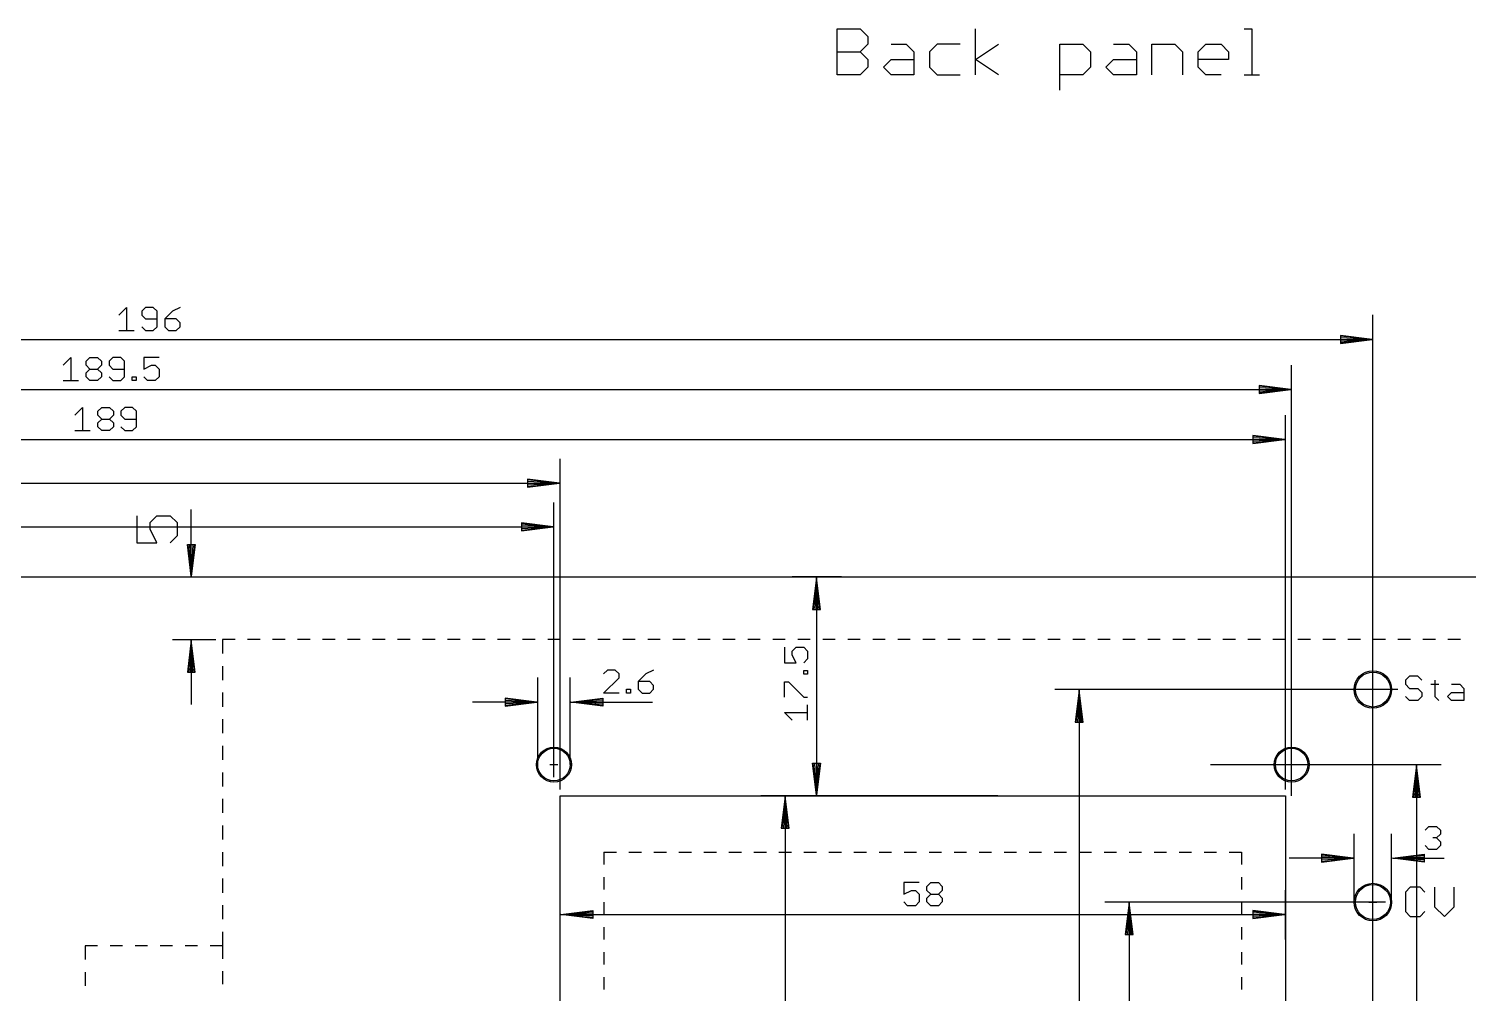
# Model space of a CAD drawing. Extents: x -29 to 390, y -517 to 219.
# Drawn here: x 88.5 to 203.6, y -403.3 to -326.2 of the extents above; entities that cross this region are included whole.
import ezdxf

# ---------------------------------------------------------------- set-up
doc = ezdxf.new("R2010")
doc.units = 0
for name, color, linetype in [('100', 175, 'CONTINUOUS'), ('109', 82, 'CONTINUOUS'), ('20', 4, 'CONTINUOUS'), ('29', 2, 'CONTINUOUS'), ('30', 253, 'CONTINUOUS'), ('47', 2, 'CONTINUOUS')]:
    doc.layers.add(name, color=color, linetype=linetype)

msp = doc.modelspace()

# ---------------------------------------------------------------- linework, layer by layer
at = {"layer": '100'}
for p, q in [((198.9405, -377.9282), (198.6143, -378.2545)), ((198.6143, -378.2545), (198.6143, -378.5807)), ((198.6143, -378.5807), (198.9405, -378.907)), ((199.593, -377.9282), (198.9405, -377.9282)), ((199.9193, -378.2545), (199.593, -377.9282)), ((200.6257, -378.5807), (201.2782, -378.5807)), ((200.9519, -378.2545), (200.9519, -379.5595)), ((202.2928, -378.5807), (202.9453, -378.5807)), ((202.9453, -378.5807), (203.2716, -378.907)), ((198.9405, -379.8857), (198.6143, -379.5595)), ((198.9405, -378.907), (199.593, -378.907)), ((199.593, -379.8857), (198.9405, -379.8857)), ((199.593, -378.907), (199.9193, -379.2332)), ((199.9193, -379.5595), (199.593, -379.8857)), ((199.9193, -379.2332), (199.9193, -379.5595)), ((200.9519, -379.5595), (201.2782, -379.8857)), ((201.9666, -379.5595), (202.2928, -379.2332)), ((202.2928, -379.8857), (201.9666, -379.5595)), ((202.2928, -379.2332), (203.2716, -379.2332)), ((203.2716, -379.8857), (202.2928, -379.8857)), ((203.2716, -378.907), (203.2716, -379.8857)), ((198.9914, -394.8096), (198.6016, -395.1994)), ((199.771, -394.8096), (198.9914, -394.8096)), ((200.1608, -395.1994), (199.771, -394.8096)), ((200.9404, -394.8096), (200.9404, -396.3688)), ((202.4996, -396.3688), (202.4996, -394.8096)), ((198.6016, -395.1994), (198.6016, -396.7586)), ((198.6016, -396.7586), (198.9914, -397.1484)), ((198.9914, -397.1484), (199.771, -397.1484)), ((199.771, -397.1484), (200.1608, -396.7586)), ((200.9404, -396.3688), (201.72, -397.1484)), ((201.72, -397.1484), (202.4996, -396.3688))]:
    msp.add_line(p, q, dxfattribs=at)
at = {"layer": '109'}
for p, q in [((101.5, -369.935), (101.5, -364.6151)), ((97.1319, -365.1114), (97.1319, -367.2603)), ((98.2064, -365.6486), (98.7436, -365.1114)), ((98.2064, -366.1859), (98.2064, -365.6486)), ((98.7436, -365.1114), (99.8181, -365.1114)), ((99.8181, -365.1114), (100.3553, -365.6486)), ((100.3553, -365.6486), (100.3553, -366.7231)), ((98.7436, -367.2603), (98.2064, -366.1859)), ((100.3553, -366.7231), (99.8181, -367.2603)), ((97.1319, -367.2603), (98.7436, -367.2603)), ((101.5, -369.935), (101.1808, -367.4)), ((101.1808, -367.4), (101.8192, -367.4)), ((101.5, -369.935), (101.24, -367.4)), ((101.5, -369.935), (101.37, -367.4)), ((101.8192, -367.4), (101.5, -369.935)), ((101.63, -367.4), (101.5, -369.935)), ((101.76, -367.4), (101.5, -369.935)), ((100.5, -370), (103.45, -370)), ((100, -375), (103.45, -375)), ((101.5, -375.065), (101.1808, -377.6)), ((101.5, -375.065), (101.24, -377.6)), ((101.5, -375.065), (101.37, -377.6)), ((101.5, -375.065), (101.5, -380.2)), ((101.8192, -377.6), (101.5, -375.065)), ((101.63, -377.6), (101.5, -375.065)), ((101.76, -377.6), (101.5, -375.065)), ((105, -375), (104, -375)), ((104, -375), (104, -376.125)), ((107, -375), (106, -375)), ((109, -375), (108, -375)), ((111, -375), (110, -375)), ((113, -375), (112, -375)), ((115, -375), (114, -375)), ((117, -375), (116, -375)), ((119, -375), (118, -375)), ((121, -375), (120, -375)), ((123, -375), (122, -375)), ((125, -375), (124, -375)), ((127, -375), (126, -375)), ((129, -375), (128, -375)), ((131, -375), (130, -375)), ((133, -375), (132, -375)), ((135, -375), (134, -375)), ((137, -375), (136, -375)), ((139, -375), (138, -375)), ((141, -375), (140, -375)), ((143, -375), (142, -375)), ((145, -375), (144, -375)), ((147, -375), (146, -375)), ((149, -375), (148, -375)), ((151, -375), (150, -375)), ((153, -375), (152, -375)), ((155, -375), (154, -375)), ((157, -375), (156, -375)), ((159, -375), (158, -375)), ((161, -375), (160, -375)), ((163, -375), (162, -375)), ((165, -375), (164, -375)), ((167, -375), (166, -375)), ((169, -375), (168, -375)), ((171, -375), (170, -375)), ((173, -375), (172, -375)), ((175, -375), (174, -375)), ((177, -375), (176, -375)), ((179, -375), (178, -375)), ((181, -375), (180, -375)), ((183, -375), (182, -375)), ((185, -375), (184, -375)), ((187, -375), (186, -375)), ((189, -375), (188, -375)), ((191, -375), (190, -375)), ((193, -375), (192, -375)), ((195, -375), (194, -375)), ((197, -375), (196, -375)), ((199, -375), (198, -375)), ((201, -375), (200, -375)), ((203, -375), (202, -375)), ((101.1808, -377.6), (101.8192, -377.6)), ((104, -377.125), (104, -378.25)), ((104, -379.25), (104, -380.375)), ((104, -381.375), (104, -382.5)), ((104, -383.5), (104, -384.625)), ((104, -385.625), (104, -386.75)), ((104, -387.75), (104, -388.875)), ((104, -389.875), (104, -391)), ((104, -392), (104, -393.125)), ((104, -394.125), (104, -395.25)), ((104, -396.25), (104, -397.375)), ((104, -398.375), (104, -399.5)), ((94, -399.5), (93, -399.5)), ((93, -399.5), (93, -400.6)), ((96, -399.5), (95, -399.5)), ((98, -399.5), (97, -399.5)), ((100, -399.5), (99, -399.5)), ((102, -399.5), (101, -399.5)), ((104, -399.5), (103, -399.5)), ((104, -399.5), (104, -400.537)), ((93, -401.6), (93, -402.7)), ((104, -401.537), (104, -402.5741))]:
    msp.add_line(p, q, dxfattribs=at)
at = {"layer": '20'}
for p, q in [((0, -370), (320, -370)), ((131, -468), (131, -387.5)), ((131, -387.5), (189, -387.5)), ((189, -387.5), (189, -468)), ((134.5, -392), (135.5, -392)), ((134.5, -392), (134.5, -393)), ((136.5, -392), (137.5, -392)), ((138.5, -392), (139.5, -392)), ((140.5, -392), (141.5, -392)), ((142.5, -392), (143.5, -392)), ((144.5, -392), (145.5, -392)), ((146.5, -392), (147.5, -392)), ((148.5, -392), (149.5, -392)), ((150.5, -392), (151.5, -392)), ((152.5, -392), (153.5, -392)), ((154.5, -392), (155.5, -392)), ((156.5, -392), (157.5, -392)), ((158.5, -392), (159.5, -392)), ((160.5, -392), (161.5, -392)), ((162.5, -392), (163.5, -392)), ((164.5, -392), (165.5, -392)), ((166.5, -392), (167.5, -392)), ((168.5, -392), (169.5, -392)), ((170.5, -392), (171.5, -392)), ((172.5, -392), (173.5, -392)), ((174.5, -392), (175.5, -392)), ((176.5, -392), (177.5, -392)), ((178.5, -392), (179.5, -392)), ((180.5, -392), (181.5, -392)), ((182.5, -392), (183.5, -392)), ((184.5, -392), (185.5, -392)), ((185.5, -392), (185.5, -393)), ((134.5, -394), (134.5, -395)), ((185.5, -394), (185.5, -395)), ((134.5, -396), (134.5, -397)), ((185.5, -396), (185.5, -397)), ((134.5, -398), (134.5, -399)), ((185.5, -398), (185.5, -399)), ((134.5, -400), (134.5, -401)), ((185.5, -400), (185.5, -401)), ((134.5, -402), (134.5, -403)), ((185.5, -402), (185.5, -403))]:
    msp.add_line(p, q, dxfattribs=at)
for centre, radius in [((196, -379), 1.4), ((130.5, -385), 1.3), ((189.5, -385), 1.3), ((196, -396), 1.4)]:
    msp.add_circle(centre, radius, dxfattribs=at)
at = {"layer": '29'}
for centre, radius in [((196, -379), 1.5016), ((130.5, -385), 1.4016), ((189.5, -385), 1.4016), ((196, -396), 1.5016)]:
    msp.add_circle(centre, radius, dxfattribs=at)
at = {"layer": '30'}
for centre, radius in [((196, -379), 1.5016), ((130.5, -385), 1.4016), ((189.5, -385), 1.4016), ((196, -396), 1.5016)]:
    msp.add_circle(centre, radius, dxfattribs=at)
at = {"layer": '47'}
for p, q in [((153.1651, -329.8349), (153.1651, -326.162)), ((153.1651, -326.162), (155.0016, -326.162)), ((155.0016, -326.162), (155.6137, -326.7741)), ((155.6137, -326.7741), (155.6137, -327.3863)), ((164.2145, -329.8349), (164.2145, -326.162)), ((185.6996, -326.162), (186.3117, -326.162)), ((186.3117, -326.162), (186.3117, -329.8349)), ((153.1651, -327.9984), (155.0016, -327.9984)), ((155.6137, -327.3863), (155.0016, -327.9984)), ((155.0016, -327.9984), (155.6137, -328.6106)), ((157.4604, -327.3863), (158.6847, -327.3863)), ((158.6847, -327.3863), (159.2969, -327.9984)), ((159.2969, -327.9984), (159.2969, -329.8349)), ((161.1436, -327.3863), (160.5314, -327.9984)), ((160.5314, -327.9984), (160.5314, -329.2227)), ((162.98, -327.3863), (161.1436, -327.3863)), ((164.2145, -328.6106), (166.051, -327.3863)), ((170.967, -331.0592), (170.967, -327.3863)), ((170.967, -327.3863), (172.8034, -327.3863)), ((172.8034, -327.3863), (173.4156, -327.9984)), ((173.4156, -327.9984), (173.4156, -329.2227)), ((175.2623, -327.3863), (176.4866, -327.3863)), ((176.4866, -327.3863), (177.0987, -327.9984)), ((177.0987, -327.9984), (177.0987, -329.8349)), ((178.3333, -329.8349), (178.3333, -327.3863)), ((178.3333, -327.3863), (180.1697, -327.3863)), ((180.1697, -327.3863), (180.7819, -327.9984)), ((180.7819, -327.9984), (180.7819, -329.8349)), ((182.0164, -327.9984), (182.6286, -327.3863)), ((182.0164, -329.2227), (182.0164, -327.9984)), ((182.6286, -327.3863), (183.8529, -327.3863)), ((183.8529, -327.3863), (184.465, -327.9984)), ((184.465, -327.9984), (184.465, -328.6106)), ((155.6137, -329.2227), (155.0016, -329.8349)), ((155.6137, -328.6106), (155.6137, -329.2227)), ((156.8482, -329.2227), (157.4604, -328.6106)), ((157.4604, -329.8349), (156.8482, -329.2227)), ((157.4604, -328.6106), (159.2969, -328.6106)), ((160.5314, -329.2227), (161.1436, -329.8349)), ((166.051, -329.8349), (164.2145, -328.6106)), ((173.4156, -329.2227), (172.8034, -329.8349)), ((174.6501, -329.2227), (175.2623, -328.6106)), ((175.2623, -329.8349), (174.6501, -329.2227)), ((175.2623, -328.6106), (177.0987, -328.6106)), ((184.465, -328.6106), (182.0164, -328.6106)), ((182.6286, -329.8349), (182.0164, -329.2227)), ((155.0016, -329.8349), (153.1651, -329.8349)), ((159.2969, -329.8349), (157.4604, -329.8349)), ((161.1436, -329.8349), (162.98, -329.8349)), ((172.8034, -329.8349), (170.967, -329.8349)), ((177.0987, -329.8349), (175.2623, -329.8349)), ((183.8529, -329.8349), (182.6286, -329.8349)), ((185.6996, -329.8349), (186.9239, -329.8349)), ((95.6885, -349.061), (96.3049, -348.4446)), ((96.3049, -348.4446), (96.3049, -350.2938)), ((97.8383, -348.4446), (97.5301, -348.7528)), ((97.5301, -348.7528), (97.5301, -349.061)), ((98.4547, -348.4446), (97.8383, -348.4446)), ((98.7629, -348.7528), (98.4547, -348.4446)), ((98.7629, -349.9856), (98.7629, -348.7528)), ((99.9881, -348.7528), (99.3717, -349.3692)), ((100.6045, -348.4446), (99.9881, -348.7528)), ((97.5301, -349.061), (97.8383, -349.3692)), ((97.8383, -349.3692), (98.7629, -349.3692)), ((99.3717, -349.3692), (99.3717, -349.9856)), ((100.2963, -349.3692), (99.3717, -349.3692)), ((100.6045, -349.6774), (100.2963, -349.3692)), ((100.6045, -349.9856), (100.6045, -349.6774)), ((196, -465), (196, -349.05)), ((0.065, -351), (195.935, -351)), ((95.6885, -350.2938), (96.9213, -350.2938)), ((97.5301, -349.9856), (97.8383, -350.2938)), ((97.8383, -350.2938), (98.4547, -350.2938)), ((98.4547, -350.2938), (98.7629, -349.9856)), ((99.3717, -349.9856), (99.6799, -350.2938)), ((99.6799, -350.2938), (100.2963, -350.2938)), ((100.2963, -350.2938), (100.6045, -349.9856)), ((195.935, -351), (193.4, -350.6808)), ((193.4, -350.6808), (193.4, -351.3192)), ((195.935, -351), (193.4, -350.74)), ((195.935, -351), (193.4, -350.87)), ((193.4, -351.3192), (195.935, -351)), ((193.4, -351.13), (195.935, -351)), ((193.4, -351.26), (195.935, -351)), ((91.2425, -353.061), (91.8589, -352.4446)), ((91.8589, -352.4446), (91.8589, -354.2938)), ((93.084, -352.7528), (93.3922, -352.4446)), ((93.084, -353.061), (93.084, -352.7528)), ((93.3922, -353.3692), (93.084, -353.061)), ((93.084, -353.6774), (93.3922, -353.3692)), ((93.3922, -352.4446), (94.0086, -352.4446)), ((93.3922, -353.3692), (94.0086, -353.3692)), ((94.0086, -352.4446), (94.3168, -352.7528)), ((94.3168, -353.061), (94.0086, -353.3692)), ((94.0086, -353.3692), (94.3168, -353.6774)), ((94.3168, -352.7528), (94.3168, -353.061)), ((95.2338, -352.4446), (94.9256, -352.7528)), ((94.9256, -352.7528), (94.9256, -353.061)), ((94.9256, -353.061), (95.2338, -353.3692)), ((95.8502, -352.4446), (95.2338, -352.4446)), ((95.2338, -353.3692), (96.1584, -353.3692)), ((96.1584, -352.7528), (95.8502, -352.4446)), ((96.1584, -353.9856), (96.1584, -352.7528)), ((98.9207, -352.4446), (97.688, -352.4446)), ((97.688, -352.4446), (97.688, -353.3692)), ((97.688, -353.3692), (98.3044, -353.061)), ((98.3044, -353.061), (98.6125, -353.061)), ((98.6125, -353.061), (98.9207, -353.3692)), ((98.9207, -353.3692), (98.9207, -353.9856)), ((189.5, -387.5), (189.5, -353.05)), ((91.2425, -354.2938), (92.4752, -354.2938)), ((93.084, -353.9856), (93.084, -353.6774)), ((93.3922, -354.2938), (93.084, -353.9856)), ((94.0086, -354.2938), (93.3922, -354.2938)), ((94.3168, -353.9856), (94.0086, -354.2938)), ((94.3168, -353.6774), (94.3168, -353.9856)), ((94.9256, -353.9856), (95.2338, -354.2938)), ((95.2338, -354.2938), (95.8502, -354.2938)), ((95.8502, -354.2938), (96.1584, -353.9856)), ((96.7672, -354.2938), (96.7672, -353.9856)), ((96.7672, -353.9856), (97.0754, -353.9856)), ((97.0754, -354.2938), (96.7672, -354.2938)), ((97.0754, -353.9856), (97.0754, -354.2938)), ((97.9962, -354.2938), (97.688, -353.9856)), ((98.6125, -354.2938), (97.9962, -354.2938)), ((98.9207, -353.9856), (98.6125, -354.2938)), ((0.065, -355), (189.435, -355)), ((189.435, -355), (186.9, -354.6808)), ((186.9, -354.6808), (186.9, -355.3192)), ((189.435, -355), (186.9, -354.74)), ((189.435, -355), (186.9, -354.87)), ((186.9, -355.3192), (189.435, -355)), ((186.9, -355.13), (189.435, -355)), ((186.9, -355.26), (189.435, -355)), ((92.1885, -357.061), (92.8049, -356.4446)), ((92.8049, -356.4446), (92.8049, -358.2938)), ((94.0301, -356.7528), (94.3383, -356.4446)), ((94.0301, -357.061), (94.0301, -356.7528)), ((94.3383, -356.4446), (94.9547, -356.4446)), ((94.9547, -356.4446), (95.2629, -356.7528)), ((95.2629, -356.7528), (95.2629, -357.061)), ((96.1799, -356.4446), (95.8717, -356.7528)), ((95.8717, -356.7528), (95.8717, -357.061)), ((96.7963, -356.4446), (96.1799, -356.4446)), ((97.1045, -356.7528), (96.7963, -356.4446)), ((97.1045, -357.9856), (97.1045, -356.7528)), ((94.3383, -357.3692), (94.0301, -357.061)), ((94.0301, -357.6774), (94.3383, -357.3692)), ((94.0301, -357.9856), (94.0301, -357.6774)), ((94.3383, -358.2938), (94.0301, -357.9856)), ((94.3383, -357.3692), (94.9547, -357.3692)), ((95.2629, -357.061), (94.9547, -357.3692)), ((94.9547, -357.3692), (95.2629, -357.6774)), ((95.2629, -357.9856), (94.9547, -358.2938)), ((95.2629, -357.6774), (95.2629, -357.9856)), ((95.8717, -357.061), (96.1799, -357.3692)), ((95.8717, -357.9856), (96.1799, -358.2938)), ((96.1799, -357.3692), (97.1045, -357.3692)), ((96.7963, -358.2938), (97.1045, -357.9856)), ((189, -387), (189, -357.05)), ((0.065, -359), (188.935, -359)), ((92.1885, -358.2938), (93.4213, -358.2938)), ((94.9547, -358.2938), (94.3383, -358.2938)), ((96.1799, -358.2938), (96.7963, -358.2938)), ((188.935, -359), (186.4, -358.6808)), ((186.4, -358.6808), (186.4, -359.3192)), ((188.935, -359), (186.4, -358.74)), ((188.935, -359), (186.4, -358.87)), ((186.4, -359.3192), (188.935, -359)), ((186.4, -359.13), (188.935, -359)), ((186.4, -359.26), (188.935, -359)), ((131, -387), (131, -360.55)), ((0.065, -362.5), (130.935, -362.5)), ((130.935, -362.5), (128.4, -362.1808)), ((128.4, -362.1808), (128.4, -362.8192)), ((130.935, -362.5), (128.4, -362.24)), ((130.935, -362.5), (128.4, -362.37)), ((128.4, -362.8192), (130.935, -362.5)), ((128.4, -362.63), (130.935, -362.5)), ((128.4, -362.76), (130.935, -362.5)), ((130.5, -386), (130.5, -364.05)), ((0.065, -366), (130.435, -366)), ((130.435, -366), (127.9, -365.6808)), ((127.9, -365.6808), (127.9, -366.3192)), ((130.435, -366), (127.9, -365.74)), ((130.435, -366), (127.9, -365.87)), ((127.9, -366.3192), (130.435, -366)), ((127.9, -366.13), (130.435, -366)), ((127.9, -366.26), (130.435, -366)), ((153.5, -370), (149.55, -370)), ((151.5, -370.065), (151.1808, -372.6)), ((151.5, -370.065), (151.24, -372.6)), ((151.5, -370.065), (151.37, -372.6)), ((151.5, -370.065), (151.5, -387.435)), ((151.8192, -372.6), (151.5, -370.065)), ((151.63, -372.6), (151.5, -370.065)), ((151.76, -372.6), (151.5, -370.065)), ((151.1808, -372.6), (151.8192, -372.6)), ((148.9446, -375.6264), (148.9446, -376.8592)), ((149.561, -375.9346), (149.8692, -375.6264)), ((149.561, -376.2428), (149.561, -375.9346)), ((149.8692, -376.8592), (149.561, -376.2428)), ((149.8692, -375.6264), (150.4856, -375.6264)), ((150.4856, -375.6264), (150.7938, -375.9346)), ((150.7938, -375.9346), (150.7938, -376.551)), ((134.7844, -377.4446), (134.4762, -377.7528)), ((135.4008, -377.4446), (134.7844, -377.4446)), ((135.709, -377.7528), (135.4008, -377.4446)), ((138.4713, -377.4446), (137.8549, -377.7528)), ((148.9446, -376.8592), (149.8692, -376.8592)), ((150.7938, -376.551), (150.4856, -376.8592)), ((150.4856, -377.78), (150.4856, -377.4718)), ((150.4856, -377.4718), (150.7938, -377.4718)), ((150.7938, -377.4718), (150.7938, -377.78)), ((129.2, -385), (129.2, -378.05)), ((131.8, -385), (131.8, -378.05)), ((134.4762, -379.2938), (135.709, -378.061)), ((135.709, -378.061), (135.709, -377.7528)), ((137.8549, -377.7528), (137.2386, -378.3692)), ((137.2386, -378.3692), (137.2386, -378.9856)), ((138.1631, -378.3692), (137.2386, -378.3692)), ((138.4713, -378.6774), (138.1631, -378.3692)), ((138.4713, -378.9856), (138.4713, -378.6774)), ((148.9446, -379.6216), (148.9446, -378.3888)), ((148.9446, -378.3888), (149.2528, -378.3888)), ((149.2528, -378.3888), (150.4856, -379.6216)), ((150.7938, -377.78), (150.4856, -377.78)), ((129.135, -380), (126.6, -379.6808)), ((126.6, -379.6808), (126.6, -380.3192)), ((129.135, -380), (126.6, -379.74)), ((129.135, -380), (126.6, -379.87)), ((131.865, -380), (134.4, -379.6808)), ((131.865, -380), (134.4, -379.74)), ((131.865, -380), (134.4, -379.87)), ((134.4, -379.6808), (134.4, -380.3192)), ((135.709, -379.2938), (134.4762, -379.2938)), ((136.3178, -379.2938), (136.3178, -378.9856)), ((136.3178, -378.9856), (136.626, -378.9856)), ((136.626, -379.2938), (136.3178, -379.2938)), ((136.626, -378.9856), (136.626, -379.2938)), ((137.2386, -378.9856), (137.5468, -379.2938)), ((137.5468, -379.2938), (138.1631, -379.2938)), ((138.1631, -379.2938), (138.4713, -378.9856)), ((150.4856, -379.6216), (150.7938, -379.6216)), ((198, -379), (170.55, -379)), ((172.5, -379.065), (172.1808, -381.6)), ((172.5, -379.065), (172.24, -381.6)), ((172.5, -379.065), (172.37, -381.6)), ((172.5, -379.065), (172.5, -484.935)), ((172.8192, -381.6), (172.5, -379.065)), ((172.63, -381.6), (172.5, -379.065)), ((172.76, -381.6), (172.5, -379.065)), ((129.135, -380), (124, -380)), ((126.6, -380.3192), (129.135, -380)), ((126.6, -380.13), (129.135, -380)), ((126.6, -380.26), (129.135, -380)), ((131.865, -380), (138.3809, -380)), ((134.4, -380.3192), (131.865, -380)), ((134.4, -380.13), (131.865, -380)), ((134.4, -380.26), (131.865, -380)), ((149.561, -381.4631), (148.9446, -380.8467)), ((148.9446, -380.8467), (150.7938, -380.8467)), ((150.7938, -381.4631), (150.7938, -380.2304)), ((172.1808, -381.6), (172.8192, -381.6)), ((130.1808, -385), (130.8192, -385)), ((130.5, -385.3192), (130.5, -384.6808)), ((151.5, -387.435), (151.1808, -384.9)), ((151.1808, -384.9), (151.8192, -384.9)), ((151.5, -387.435), (151.24, -384.9)), ((151.5, -387.435), (151.37, -384.9)), ((151.8192, -384.9), (151.5, -387.435)), ((151.63, -384.9), (151.5, -387.435)), ((151.76, -384.9), (151.5, -387.435)), ((183, -385), (201.45, -385)), ((199.5, -385.065), (199.1808, -387.6)), ((199.5, -385.065), (199.24, -387.6)), ((199.5, -385.065), (199.37, -387.6)), ((199.5, -385.065), (199.5, -484.935)), ((199.8192, -387.6), (199.5, -385.065)), ((199.63, -387.6), (199.5, -385.065)), ((199.76, -387.6), (199.5, -385.065)), ((153.5, -387.5), (147.05, -387.5)), ((149, -387.565), (148.6808, -390.1)), ((149, -387.565), (148.74, -390.1)), ((149, -387.565), (148.87, -390.1)), ((149, -387.565), (149, -467.935)), ((149.3192, -390.1), (149, -387.565)), ((149.13, -390.1), (149, -387.565)), ((149.26, -390.1), (149, -387.565)), ((166, -387.5), (149.55, -387.5)), ((199.1808, -387.6), (199.8192, -387.6)), ((148.6808, -390.1), (149.3192, -390.1)), ((200.1762, -390.2528), (200.4844, -389.9446)), ((200.4844, -389.9446), (201.1008, -389.9446)), ((201.1008, -389.9446), (201.409, -390.2528)), ((201.409, -390.2528), (201.409, -390.561)), ((194.5, -396), (194.5, -390.55)), ((197.5, -396), (197.5, -390.55)), ((201.1008, -390.8692), (200.7926, -390.8692)), ((201.409, -390.561), (201.1008, -390.8692)), ((201.1008, -390.8692), (201.409, -391.1774)), ((201.409, -391.1774), (201.409, -391.4856)), ((194.435, -392.5), (189.3, -392.5)), ((194.435, -392.5), (191.9, -392.1808)), ((191.9, -392.1808), (191.9, -392.8192)), ((194.435, -392.5), (191.9, -392.24)), ((194.435, -392.5), (191.9, -392.37)), ((191.9, -392.8192), (194.435, -392.5)), ((191.9, -392.63), (194.435, -392.5)), ((191.9, -392.76), (194.435, -392.5)), ((197.565, -392.5), (200.1, -392.1808)), ((197.565, -392.5), (200.1, -392.24)), ((197.565, -392.5), (200.1, -392.37)), ((197.565, -392.5), (201.6888, -392.5)), ((200.1, -392.8192), (197.565, -392.5)), ((200.1, -392.63), (197.565, -392.5)), ((200.1, -392.76), (197.565, -392.5)), ((200.1, -392.1808), (200.1, -392.8192)), ((200.4844, -391.7938), (200.1762, -391.4856)), ((201.1008, -391.7938), (200.4844, -391.7938)), ((201.409, -391.4856), (201.1008, -391.7938)), ((159.7157, -394.4446), (158.4829, -394.4446)), ((158.4829, -394.4446), (158.4829, -395.3692)), ((160.3245, -394.7528), (160.6327, -394.4446)), ((160.3245, -395.061), (160.3245, -394.7528)), ((160.6327, -394.4446), (161.2491, -394.4446)), ((161.2491, -394.4446), (161.5573, -394.7528)), ((161.5573, -394.7528), (161.5573, -395.061)), ((131, -399.5), (131, -395.05)), ((158.4829, -395.3692), (159.0993, -395.061)), ((158.7911, -396.2938), (158.4829, -395.9856)), ((159.0993, -395.061), (159.4075, -395.061)), ((159.4075, -395.061), (159.7157, -395.3692)), ((159.7157, -395.9856), (159.4075, -396.2938)), ((159.7157, -395.3692), (159.7157, -395.9856)), ((160.6327, -395.3692), (160.3245, -395.061)), ((160.3245, -395.6774), (160.6327, -395.3692)), ((160.3245, -395.9856), (160.3245, -395.6774)), ((160.6327, -396.2938), (160.3245, -395.9856)), ((160.6327, -395.3692), (161.2491, -395.3692)), ((161.5573, -395.061), (161.2491, -395.3692)), ((161.2491, -395.3692), (161.5573, -395.6774)), ((161.5573, -395.9856), (161.2491, -396.2938)), ((161.5573, -395.6774), (161.5573, -395.9856)), ((197, -396), (174.55, -396)), ((189, -399), (189, -395.05)), ((195.6808, -396), (196.3192, -396)), ((196, -396.3192), (196, -395.6808)), ((131.065, -397), (133.6, -396.6808)), ((131.065, -397), (133.6, -396.74)), ((131.065, -397), (133.6, -396.87)), ((131.065, -397), (188.935, -397)), ((133.6, -397.3192), (131.065, -397)), ((133.6, -397.13), (131.065, -397)), ((133.6, -397.26), (131.065, -397)), ((133.6, -396.6808), (133.6, -397.3192)), ((159.4075, -396.2938), (158.7911, -396.2938)), ((161.2491, -396.2938), (160.6327, -396.2938)), ((176.5, -396.065), (176.1808, -398.6)), ((176.5, -396.065), (176.24, -398.6)), ((176.5, -396.065), (176.37, -398.6)), ((176.5, -396.065), (176.5, -484.935)), ((176.8192, -398.6), (176.5, -396.065)), ((176.63, -398.6), (176.5, -396.065)), ((176.76, -398.6), (176.5, -396.065)), ((188.935, -397), (186.4, -396.6808)), ((186.4, -396.6808), (186.4, -397.3192)), ((188.935, -397), (186.4, -396.74)), ((188.935, -397), (186.4, -396.87)), ((186.4, -397.3192), (188.935, -397)), ((186.4, -397.13), (188.935, -397)), ((186.4, -397.26), (188.935, -397)), ((176.1808, -398.6), (176.8192, -398.6))]:
    msp.add_line(p, q, dxfattribs=at)

doc.saveas('drawing.dxf')
